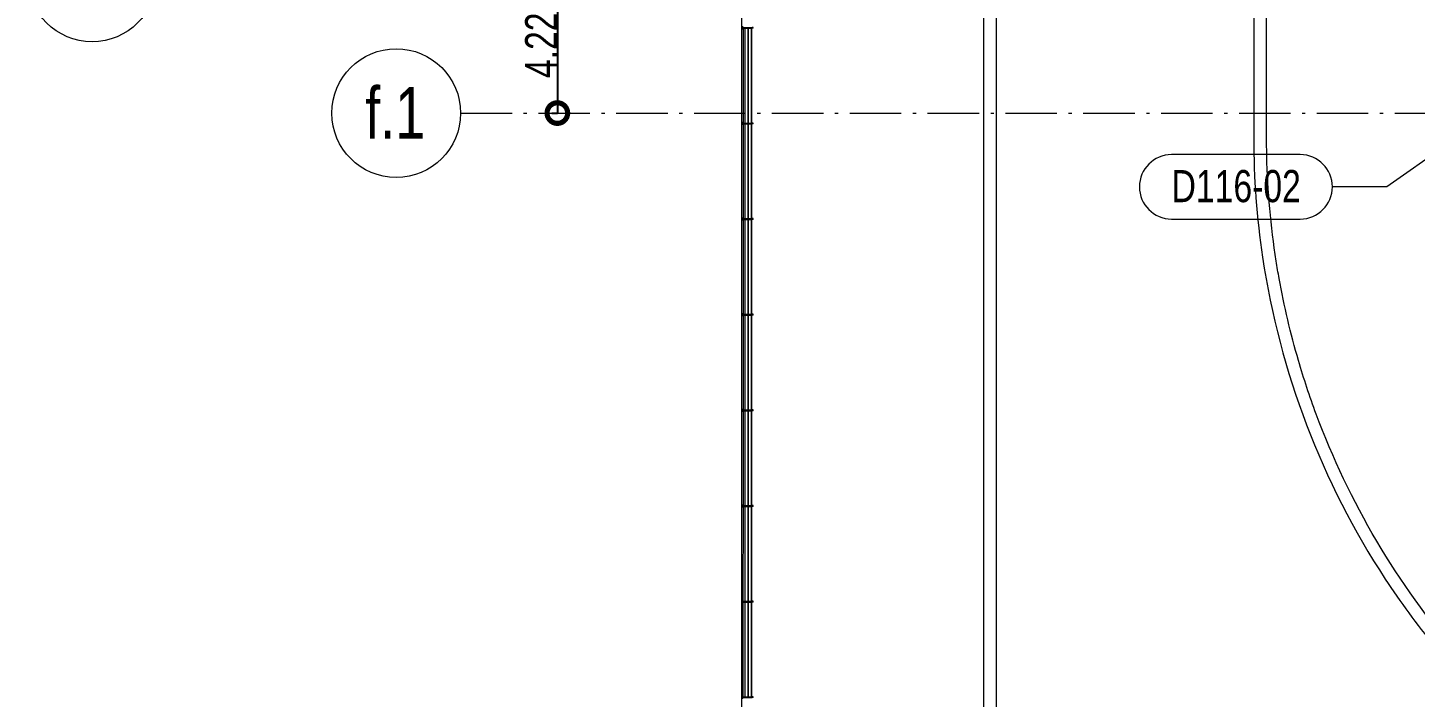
# Model space of a CAD drawing. Header units: metres. Extents: x -55 to 260, y -121 to 64.
# Drawn here: x -55.41 to -12.27, y -83.33 to -62.52 of the extents above; entities that cross this region are included whole.
import ezdxf

# ---------------------------------------------------------------- set-up
doc = ezdxf.new("R2010")
doc.units = ezdxf.units.M
doc.linetypes.add('01_Grid', pattern=[2.32, 1.6, -0.36, 0, -0.36])
for name, color, linetype, lineweight in [('0-1', 7, 'Continuous', 5), ('03EJES-1', 1, '01_Grid', 5), ('04NOEJE', 2, 'Continuous', 18), ('04NOEJE-1', 2, 'Continuous', 5), ('29NOTAS', 2, 'Continuous', 5), ('31COTAS', 1, 'Continuous', 5), ('46BANQ', 8, 'Continuous', 5), ('46BANQ-1', 253, 'Continuous', 5), ('55BARANDAL-1', 253, 'Continuous', 5)]:
    doc.layers.add(name, color=color, linetype=linetype, lineweight=lineweight)
doc.styles.add('Arial', font='arial.ttf', dxfattribs={"width": 0.75, "height": 1.6})
doc.styles.add('Arial_1', font='arial.ttf', dxfattribs={"width": 0.75, "height": 1})
doc.dimstyles.new('Standard__0_00_', dxfattribs={"dimscale": 0.3048, "dimtxt": 1.020259, "dimasz": 4.199475, "dimexe": 0, "dimexo": 1.312336, "dimgap": 0, "dimtad": 1, "dimrnd": 0.01, "dimzin": 0, "dimdsep": 46, "dimtxsty": 'Arial_1', "dimblk1": 'DOTSMALL', "dimblk2": 'DOTSMALL', "dimsah": 1, "dimcen": 0.09, "dimazin": 0, "dimtfac": 1, "dimtdec": 4, "dimtix": 1, "dimtmove": 0, "dimatfit": 3, "dimfxl": 1, "dimtvp": 1, "dimtolj": 1, "dimtzin": 0, "dimarcsym": 2})

# ---------------------------------------------------------------- blocks, each defined once
blk = doc.blocks.new('Railing - Wire Post - Chainlink 2-V239-A1 _ A700')
at = {"layer": '55BARANDAL-1'}
for p, q in [((-0.331, 0.013), (-0.331, -0.012)), ((-0.331, 0.013), (-0.317, 0.013)), ((-0.317, 0.013), (-0.311, 0.013)), ((-0.311, 0.013), (-0.304, 0.013)), ((-0.304, 0.013), (-0.304, -0.012)), ((0.013, 0.013), (-0.304, 0.013)), ((0.013, -0.012), (0.013, 0.013)), ((-0.331, -0.012), (-0.317, -0.012)), ((-0.317, -0.012), (-0.311, -0.012)), ((-0.311, -0.012), (-0.304, -0.012)), ((0.013, -0.012), (-0.304, -0.012))]:
    blk.add_line(p, q, dxfattribs=at)
for radius, start, end in [(0.0301, 206.3748, 2.2872), (0.0301, 206.3748, 2.2872), (0.0301, 2.2872, 148.7371), (0.0301, 2.2872, 148.7371), (0.0251, 0, 150), (0.0251, 0, 150), (0.0251, 210, 0), (0.0251, 210, 0), (0.0251, 90, 148.3274), (0.0251, 270, 90), (0.0301, 336.079, 2.2872), (0.0301, 336.079, 2.2872), (0.0301, 336.079, 2.2872), (0.0301, 336.079, 2.2872), (0.0301, 336.079, 2.2872), (0.0301, 336.079, 2.2872), (0.0301, 336.079, 2.2872), (0.0301, 336.079, 2.2872), (0.0301, 336.079, 2.2872), (0.0301, 336.079, 2.2872), (0.0301, 2.2872, 16.9322), (0.0301, 2.2872, 16.9322), (0.0301, 2.2872, 16.9322), (0.0301, 2.2872, 16.9322), (0.0301, 2.2872, 16.9322), (0.0301, 2.2872, 16.9322), (0.0301, 2.2872, 16.9322), (0.0301, 2.2872, 16.9322), (0.0301, 2.2872, 16.9322), (0.0301, 2.2872, 16.9322), (0.0251, 211.6726, 270)]:
    blk.add_arc((0, 0), radius, start, end, dxfattribs=at)
blk = doc.blocks.new('Railing - Wire Post - Chainlink 2-V240-A1 _ A700')
at = {"layer": '55BARANDAL-1'}
for p, q in [((-0.331, 0.013), (-0.331, -0.012)), ((-0.331, 0.013), (-0.317, 0.013)), ((-0.317, 0.013), (-0.311, 0.013)), ((-0.311, 0.013), (-0.304, 0.013)), ((-0.304, 0.013), (-0.304, -0.012)), ((0.013, 0.013), (-0.304, 0.013)), ((0.013, -0.012), (0.013, 0.013)), ((-0.331, -0.012), (-0.317, -0.012)), ((-0.317, -0.012), (-0.311, -0.012)), ((-0.311, -0.012), (-0.304, -0.012)), ((0.013, -0.012), (-0.304, -0.012))]:
    blk.add_line(p, q, dxfattribs=at)
for radius, start, end in [(0.0301, 206.3748, 2.2872), (0.0301, 206.3748, 2.2872), (0.0301, 2.2872, 148.7371), (0.0301, 2.2872, 148.7371), (0.0251, 0, 150), (0.0251, 0, 150), (0.0251, 210, 0), (0.0251, 210, 0), (0.0251, 90, 148.3274), (0.0251, 270, 90), (0.0301, 335.9446, 2.2872), (0.0301, 335.9446, 2.2872), (0.0301, 335.9446, 2.2872), (0.0301, 335.9446, 2.2872), (0.0301, 335.9446, 2.2872), (0.0301, 335.9446, 2.2872), (0.0301, 335.9446, 2.2872), (0.0301, 335.9446, 2.2872), (0.0301, 335.9446, 2.2872), (0.0301, 335.9446, 2.2872), (0.0301, 2.2872, 16.9322), (0.0301, 2.2872, 16.9322), (0.0301, 2.2872, 16.9322), (0.0301, 2.2872, 16.9322), (0.0301, 2.2872, 16.9322), (0.0301, 2.2872, 16.9322), (0.0301, 2.2872, 16.9322), (0.0301, 2.2872, 16.9322), (0.0301, 2.2872, 16.9322), (0.0301, 2.2872, 16.9322), (0.0251, 211.6726, 270)]:
    blk.add_arc((0, 0), radius, start, end, dxfattribs=at)
blk = doc.blocks.new('Railing - Wire Post - Chainlink 2-V241-A1 _ A700')
at = {"layer": '55BARANDAL-1'}
for p, q in [((-0.331, 0.013), (-0.331, -0.012)), ((-0.331, 0.013), (-0.317, 0.013)), ((-0.317, 0.013), (-0.311, 0.013)), ((-0.311, 0.013), (-0.304, 0.013)), ((-0.304, 0.013), (-0.304, -0.012)), ((0.013, 0.013), (-0.304, 0.013)), ((0.013, -0.012), (0.013, 0.013)), ((-0.331, -0.012), (-0.317, -0.012)), ((-0.317, -0.012), (-0.311, -0.012)), ((-0.311, -0.012), (-0.304, -0.012)), ((0.013, -0.012), (-0.304, -0.012))]:
    blk.add_line(p, q, dxfattribs=at)
for radius, start, end in [(0.0301, 206.3748, 2.2872), (0.0301, 206.3748, 2.2872), (0.0301, 2.2872, 148.7371), (0.0301, 2.2872, 148.7371), (0.0251, 0, 150), (0.0251, 0, 150), (0.0251, 210, 0), (0.0251, 210, 0), (0.0251, 90, 148.3274), (0.0251, 270, 90), (0.0301, 335.8103, 2.2872), (0.0301, 335.8103, 2.2872), (0.0301, 335.8103, 2.2872), (0.0301, 335.8103, 2.2872), (0.0301, 335.8103, 2.2872), (0.0301, 335.8103, 2.2872), (0.0301, 335.8103, 2.2872), (0.0301, 335.8103, 2.2872), (0.0301, 335.8103, 2.2872), (0.0301, 335.8103, 2.2872), (0.0301, 2.2872, 16.9322), (0.0301, 2.2872, 16.9322), (0.0301, 2.2872, 16.9322), (0.0301, 2.2872, 16.9322), (0.0301, 2.2872, 16.9322), (0.0301, 2.2872, 16.9322), (0.0301, 2.2872, 16.9322), (0.0301, 2.2872, 16.9322), (0.0301, 2.2872, 16.9322), (0.0301, 2.2872, 16.9322), (0.0251, 211.6726, 270)]:
    blk.add_arc((0, 0), radius, start, end, dxfattribs=at)
blk = doc.blocks.new('Railing - Wire Post - Chainlink 2-V242-A1 _ A700')
at = {"layer": '55BARANDAL-1'}
for p, q in [((-0.331, 0.013), (-0.331, -0.012)), ((-0.331, 0.013), (-0.317, 0.013)), ((-0.317, 0.013), (-0.311, 0.013)), ((-0.311, 0.013), (-0.304, 0.013)), ((-0.304, 0.013), (-0.304, -0.012)), ((0.013, 0.013), (-0.304, 0.013)), ((0.013, -0.012), (0.013, 0.013)), ((-0.331, -0.012), (-0.317, -0.012)), ((-0.317, -0.012), (-0.311, -0.012)), ((-0.311, -0.012), (-0.304, -0.012)), ((0.013, -0.012), (-0.304, -0.012))]:
    blk.add_line(p, q, dxfattribs=at)
for radius, start, end in [(0.0301, 206.3748, 2.2872), (0.0301, 206.3748, 2.2872), (0.0301, 2.2872, 148.7371), (0.0301, 2.2872, 148.7371), (0.0251, 0, 150), (0.0251, 0, 150), (0.0251, 210, 0), (0.0251, 210, 0), (0.0251, 90, 148.3274), (0.0251, 270, 90), (0.0301, 335.6759, 2.2872), (0.0301, 335.6759, 2.2872), (0.0301, 335.6759, 2.2872), (0.0301, 335.6759, 2.2872), (0.0301, 335.6759, 2.2872), (0.0301, 335.6759, 2.2872), (0.0301, 335.6759, 2.2872), (0.0301, 335.6759, 2.2872), (0.0301, 335.6759, 2.2872), (0.0301, 335.6759, 2.2872), (0.0301, 2.2872, 16.9322), (0.0301, 2.2872, 16.9322), (0.0301, 2.2872, 16.9322), (0.0301, 2.2872, 16.9322), (0.0301, 2.2872, 16.9322), (0.0301, 2.2872, 16.9322), (0.0301, 2.2872, 16.9322), (0.0301, 2.2872, 16.9322), (0.0301, 2.2872, 16.9322), (0.0301, 2.2872, 16.9322), (0.0251, 211.6726, 270)]:
    blk.add_arc((0, 0), radius, start, end, dxfattribs=at)
blk = doc.blocks.new('Railing - Wire Post - Chainlink 2-V243-A1 _ A700')
at = {"layer": '55BARANDAL-1'}
for p, q in [((-0.331, 0.013), (-0.331, -0.012)), ((-0.331, 0.013), (-0.317, 0.013)), ((-0.317, 0.013), (-0.311, 0.013)), ((-0.311, 0.013), (-0.304, 0.013)), ((-0.304, 0.013), (-0.304, -0.012)), ((0.013, 0.013), (-0.304, 0.013)), ((0.013, -0.012), (0.013, 0.013)), ((-0.331, -0.012), (-0.317, -0.012)), ((-0.317, -0.012), (-0.311, -0.012)), ((-0.311, -0.012), (-0.304, -0.012)), ((0.013, -0.012), (-0.304, -0.012))]:
    blk.add_line(p, q, dxfattribs=at)
for radius, start, end in [(0.0301, 206.3748, 2.2872), (0.0301, 206.3748, 2.2872), (0.0301, 2.2872, 148.7371), (0.0301, 2.2872, 148.7371), (0.0251, 0, 150), (0.0251, 0, 150), (0.0251, 210, 0), (0.0251, 210, 0), (0.0251, 90, 148.3274), (0.0251, 270, 90), (0.0301, 335.5416, 2.2872), (0.0301, 335.5416, 2.2872), (0.0301, 335.5416, 2.2872), (0.0301, 335.5416, 2.2872), (0.0301, 335.5416, 2.2872), (0.0301, 335.5416, 2.2872), (0.0301, 335.5416, 2.2872), (0.0301, 335.5416, 2.2872), (0.0301, 335.5416, 2.2872), (0.0301, 335.5416, 2.2872), (0.0301, 2.2872, 16.9322), (0.0301, 2.2872, 16.9322), (0.0301, 2.2872, 16.9322), (0.0301, 2.2872, 16.9322), (0.0301, 2.2872, 16.9322), (0.0301, 2.2872, 16.9322), (0.0301, 2.2872, 16.9322), (0.0301, 2.2872, 16.9322), (0.0301, 2.2872, 16.9322), (0.0301, 2.2872, 16.9322), (0.0251, 211.6726, 270)]:
    blk.add_arc((0, 0), radius, start, end, dxfattribs=at)
blk = doc.blocks.new('Railing - Wire Post - Chainlink 2-V244-A1 _ A700')
at = {"layer": '55BARANDAL-1'}
for p, q in [((-0.331, 0.013), (-0.331, -0.012)), ((-0.331, 0.013), (-0.317, 0.013)), ((-0.317, 0.013), (-0.311, 0.013)), ((-0.311, 0.013), (-0.304, 0.013)), ((-0.304, 0.013), (-0.304, -0.012)), ((0.013, 0.013), (-0.304, 0.013)), ((0.013, -0.012), (0.013, 0.013)), ((-0.331, -0.012), (-0.317, -0.012)), ((-0.317, -0.012), (-0.311, -0.012)), ((-0.311, -0.012), (-0.304, -0.012)), ((0.013, -0.012), (-0.304, -0.012))]:
    blk.add_line(p, q, dxfattribs=at)
for radius, start, end in [(0.0301, 206.3748, 2.2872), (0.0301, 206.3748, 2.2872), (0.0301, 2.2872, 148.7371), (0.0301, 2.2872, 148.7371), (0.0251, 0, 150), (0.0251, 0, 150), (0.0251, 210, 0), (0.0251, 210, 0), (0.0251, 90, 148.3274), (0.0251, 270, 90), (0.0301, 335.4072, 2.2872), (0.0301, 335.4072, 2.2872), (0.0301, 335.4072, 2.2872), (0.0301, 335.4072, 2.2872), (0.0301, 335.4072, 2.2872), (0.0301, 335.4072, 2.2872), (0.0301, 335.4072, 2.2872), (0.0301, 335.4072, 2.2872), (0.0301, 335.4072, 2.2872), (0.0301, 335.4072, 2.2872), (0.0301, 2.2872, 16.9322), (0.0301, 2.2872, 16.9322), (0.0301, 2.2872, 16.9322), (0.0301, 2.2872, 16.9322), (0.0301, 2.2872, 16.9322), (0.0301, 2.2872, 16.9322), (0.0301, 2.2872, 16.9322), (0.0301, 2.2872, 16.9322), (0.0301, 2.2872, 16.9322), (0.0301, 2.2872, 16.9322), (0.0251, 211.6726, 270)]:
    blk.add_arc((0, 0), radius, start, end, dxfattribs=at)
blk = doc.blocks.new('Railing - Wire Post - Chainlink 2-V245-A1 _ A700')
at = {"layer": '55BARANDAL-1'}
for p, q in [((-0.331, 0.013), (-0.331, -0.012)), ((-0.331, 0.013), (-0.317, 0.013)), ((-0.317, 0.013), (-0.311, 0.013)), ((-0.311, 0.013), (-0.304, 0.013)), ((-0.304, 0.013), (-0.304, -0.012)), ((0.013, 0.013), (-0.304, 0.013)), ((0.013, -0.012), (0.013, 0.013)), ((-0.331, -0.012), (-0.317, -0.012)), ((-0.317, -0.012), (-0.311, -0.012)), ((-0.311, -0.012), (-0.304, -0.012)), ((0.013, -0.012), (-0.304, -0.012))]:
    blk.add_line(p, q, dxfattribs=at)
for radius, start, end in [(0.0301, 206.3748, 2.2872), (0.0301, 206.3748, 2.2872), (0.0301, 2.2872, 148.7371), (0.0301, 2.2872, 148.7371), (0.0251, 0, 150), (0.0251, 0, 150), (0.0251, 210, 0), (0.0251, 90, 148.3274), (0.0251, 270, 90), (0.0251, 345, 0), (0.0301, 333.9395, 2.2872), (0.0301, 333.9395, 2.2872), (0.0301, 333.9395, 2.2872), (0.0301, 333.9395, 2.2872), (0.0301, 333.9395, 2.2872), (0.0301, 333.9395, 2.2872), (0.0301, 333.9395, 2.2872), (0.0301, 333.9395, 2.2872), (0.0301, 333.9395, 2.2872), (0.0301, 333.9395, 2.2872), (0.0301, 2.2872, 16.9322), (0.0301, 2.2872, 16.9322), (0.0301, 2.2872, 16.9322), (0.0301, 2.2872, 16.9322), (0.0301, 2.2872, 16.9322), (0.0301, 2.2872, 16.9322), (0.0301, 2.2872, 16.9322), (0.0301, 2.2872, 16.9322), (0.0301, 2.2872, 16.9322), (0.0301, 2.2872, 16.9322), (0.0251, 210, 330), (0.0251, 211.6726, 270)]:
    blk.add_arc((0, 0), radius, start, end, dxfattribs=at)
blk = doc.blocks.new('Railing - Wire Post - Chainlink 2-V246-A1 _ A700')
at = {"layer": '55BARANDAL-1'}
for p, q in [((-0.331, 0.013), (-0.331, -0.012)), ((-0.331, 0.013), (-0.317, 0.013)), ((-0.317, 0.013), (-0.311, 0.013)), ((-0.311, 0.013), (-0.304, 0.013)), ((-0.304, 0.013), (-0.304, -0.012)), ((0.013, 0.013), (-0.304, 0.013)), ((0.013, -0.012), (0.013, 0.013)), ((-0.331, -0.012), (-0.317, -0.012)), ((-0.317, -0.012), (-0.311, -0.012)), ((-0.311, -0.012), (-0.304, -0.012)), ((0.013, -0.012), (-0.304, -0.012))]:
    blk.add_line(p, q, dxfattribs=at)
for radius, start, end in [(0.0301, 206.3748, 2.2872), (0.0301, 206.3748, 2.2872), (0.0301, 2.2872, 148.7371), (0.0301, 2.2872, 148.7371), (0.0251, 0, 150), (0.0251, 0, 150), (0.0251, 210, 0), (0.0251, 210, 0), (0.0251, 90, 148.3274), (0.0251, 270, 90), (0.0301, 335.1385, 2.2872), (0.0301, 335.1385, 2.2872), (0.0301, 335.1385, 2.2872), (0.0301, 335.1385, 2.2872), (0.0301, 335.1385, 2.2872), (0.0301, 335.1385, 2.2872), (0.0301, 335.1385, 2.2872), (0.0301, 335.1385, 2.2872), (0.0301, 335.1385, 2.2872), (0.0301, 335.1385, 2.2872), (0.0301, 2.2872, 16.9322), (0.0301, 2.2872, 16.9322), (0.0301, 2.2872, 16.9322), (0.0301, 2.2872, 16.9322), (0.0301, 2.2872, 16.9322), (0.0301, 2.2872, 16.9322), (0.0301, 2.2872, 16.9322), (0.0301, 2.2872, 16.9322), (0.0301, 2.2872, 16.9322), (0.0301, 2.2872, 16.9322), (0.0251, 211.6726, 270)]:
    blk.add_arc((0, 0), radius, start, end, dxfattribs=at)
blk = doc.blocks.new('Railing - Railing-7508387-A1 _ A700')
at = {"layer": '55BARANDAL-1'}
for p, q in [((-33.209, 20.714), (-33.216, -101.171)), ((-33.159, -65.485), (-33.158, -62.537)), ((-33.108, -62.537), (-33.108, -65.485)), ((-33.104, -65.485), (-33.104, -62.537)), ((-33.008, -62.537), (-33.008, -65.485)), ((-33.004, -65.485), (-33.004, -62.537)), ((-32.908, -62.537), (-32.908, -65.485)), ((-32.904, -65.485), (-32.904, -62.537)), ((-33.159, -68.458), (-33.159, -65.51)), ((-33.108, -65.51), (-33.108, -68.458)), ((-33.104, -68.458), (-33.104, -65.51)), ((-33.008, -65.51), (-33.008, -68.458)), ((-33.004, -68.458), (-33.004, -65.51)), ((-32.908, -65.51), (-32.908, -68.458)), ((-32.904, -68.458), (-32.904, -65.51)), ((-33.159, -71.43), (-33.159, -68.483)), ((-33.108, -68.483), (-33.109, -71.43)), ((-33.105, -71.43), (-33.104, -68.483)), ((-33.008, -68.483), (-33.009, -71.43)), ((-33.005, -71.43), (-33.004, -68.483)), ((-32.908, -68.483), (-32.909, -71.43)), ((-32.905, -71.43), (-32.904, -68.483)), ((-33.159, -74.403), (-33.159, -71.455)), ((-33.109, -71.455), (-33.109, -74.403)), ((-33.105, -74.403), (-33.105, -71.455)), ((-33.009, -71.455), (-33.009, -74.403)), ((-33.005, -74.403), (-33.005, -71.455)), ((-32.909, -71.455), (-32.909, -74.403)), ((-32.905, -74.403), (-32.905, -71.455)), ((-33.159, -77.376), (-33.159, -74.428)), ((-33.109, -74.428), (-33.109, -77.376)), ((-33.105, -77.376), (-33.105, -74.428)), ((-33.009, -74.428), (-33.009, -77.376)), ((-33.005, -77.376), (-33.005, -74.428)), ((-32.909, -74.428), (-32.909, -77.376)), ((-32.905, -77.376), (-32.905, -74.428)), ((-33.16, -80.349), (-33.159, -77.401)), ((-33.109, -77.401), (-33.109, -80.349)), ((-33.105, -80.349), (-33.105, -77.401)), ((-33.009, -77.401), (-33.009, -80.349)), ((-33.005, -80.349), (-33.005, -77.401)), ((-32.909, -77.401), (-32.909, -80.349)), ((-32.905, -80.349), (-32.905, -77.401)), ((-33.16, -83.322), (-33.16, -80.374)), ((-33.109, -80.374), (-33.109, -83.322)), ((-33.105, -83.322), (-33.105, -80.374)), ((-33.009, -80.374), (-33.009, -83.322)), ((-33.005, -83.322), (-33.005, -80.374)), ((-32.909, -80.374), (-32.909, -83.322)), ((-32.905, -83.322), (-32.905, -80.374))]:
    blk.add_line(p, q, dxfattribs=at)
at = {"rotation": 179.9966738660688}
for name, p in [('Railing - Wire Post - Chainlink 2-V246-A1 _ A700', (-33.186, -62.525)), ('Railing - Wire Post - Chainlink 2-V245-A1 _ A700', (-33.186, -65.497)), ('Railing - Wire Post - Chainlink 2-V244-A1 _ A700', (-33.186, -68.47)), ('Railing - Wire Post - Chainlink 2-V243-A1 _ A700', (-33.187, -71.443)), ('Railing - Wire Post - Chainlink 2-V242-A1 _ A700', (-33.187, -74.416)), ('Railing - Wire Post - Chainlink 2-V241-A1 _ A700', (-33.187, -77.389)), ('Railing - Wire Post - Chainlink 2-V240-A1 _ A700', (-33.187, -80.361)), ('Railing - Wire Post - Chainlink 2-V239-A1 _ A700', (-33.187, -83.334))]:
    blk.add_blockref(name, p, dxfattribs=at)
blk = doc.blocks.new('22011_AR_rvt-1-A1 _ A700')
at = {"layer": '46BANQ-1'}
for p, q in [((-25.692, 20.749), (-25.692, -99.36)), ((-25.292, -69.66), (-25.292, -59.66)), ((-17.292, -59.66), (-17.292, -65.96)), ((-25.292, -79.66), (-25.292, -69.66)), ((-25.292, -89.66), (-25.292, -79.66))]:
    blk.add_line(p, q, dxfattribs=at)
for points in [[(-17.292, -65.96), (-17.292, -67.198), (-17.2, -68.436), (-17.016, -69.66)], [(-17.016, -69.66), (-16.75, -71.438), (-15.833, -74.936), (-14.189, -78.156), (-13.203, -79.66)], [(-13.203, -79.66), (-12.734, -80.376), (-12.228, -81.068), (-11.688, -81.732)]]:
    blk.add_open_spline(points, degree=3, dxfattribs=at)
blk.add_open_spline([(-10.918, -82.029), (-11.871, -80.924), (-13.58, -78.544), (-15.094, -75.371), (-15.737, -73.431), (-15.901, -72.871)], degree=3, knots=[-1, -1, -1, -1, -0.75, -0.5, -0.4000533, -0.4000533, -0.4000533, -0.4000533], dxfattribs=at)
at = {"layer": '55BARANDAL-1'}
blk.add_blockref('Railing - Railing-7508387-A1 _ A700', (0, 0), dxfattribs=at)
blk = doc.blocks.new('Railing - Wire Post - Chainlink 2-V624-A1 _ A700')
at = {"layer": '55BARANDAL-1'}
for p, q in [((-0.331, 0.013), (-0.331, -0.012)), ((-0.331, 0.013), (-0.323, 0.013)), ((-0.323, 0.013), (-0.317, 0.013)), ((-0.317, 0.013), (-0.311, 0.013)), ((-0.311, 0.013), (-0.304, 0.013)), ((-0.304, 0.013), (-0.304, -0.012)), ((0.013, 0.013), (-0.304, 0.013)), ((0.013, -0.012), (0.013, 0.013)), ((-0.331, -0.012), (-0.323, -0.012)), ((-0.323, -0.012), (-0.317, -0.012)), ((-0.317, -0.012), (-0.311, -0.012)), ((-0.311, -0.012), (-0.304, -0.012)), ((0.013, -0.012), (-0.304, -0.012))]:
    blk.add_line(p, q, dxfattribs=at)
for radius, start, end in [(0.0301, 206.3748, 2.2872), (0.0301, 206.3748, 2.2872), (0.0301, 2.2872, 148.7371), (0.0301, 2.2872, 148.7371), (0.0251, 0, 150), (0.0251, 0, 150), (0.0251, 210, 0), (0.0251, 210, 0), (0.0251, 90, 148.3274), (0.0251, 270, 90), (0.0301, 336.079, 2.2872), (0.0301, 336.079, 2.2872), (0.0301, 336.079, 2.2872), (0.0301, 336.079, 2.2872), (0.0301, 336.079, 2.2872), (0.0301, 336.079, 2.2872), (0.0301, 336.079, 2.2872), (0.0301, 336.079, 2.2872), (0.0301, 336.079, 2.2872), (0.0301, 336.079, 2.2872), (0.0301, 2.2872, 16.9322), (0.0301, 2.2872, 16.9322), (0.0301, 2.2872, 16.9322), (0.0301, 2.2872, 16.9322), (0.0301, 2.2872, 16.9322), (0.0301, 2.2872, 16.9322), (0.0301, 2.2872, 16.9322), (0.0301, 2.2872, 16.9322), (0.0301, 2.2872, 16.9322), (0.0301, 2.2872, 16.9322), (0.0251, 211.6726, 270)]:
    blk.add_arc((0, 0), radius, start, end, dxfattribs=at)
blk = doc.blocks.new('Railing - Wire Post - Chainlink 2-V625-A1 _ A700')
at = {"layer": '55BARANDAL-1'}
for p, q in [((-0.331, 0.013), (-0.331, -0.012)), ((-0.331, 0.013), (-0.323, 0.013)), ((-0.323, 0.013), (-0.317, 0.013)), ((-0.317, 0.013), (-0.311, 0.013)), ((-0.311, 0.013), (-0.304, 0.013)), ((-0.304, 0.013), (-0.304, -0.012)), ((0.013, 0.013), (-0.304, 0.013)), ((0.013, -0.012), (0.013, 0.013)), ((-0.331, -0.012), (-0.323, -0.012)), ((-0.323, -0.012), (-0.317, -0.012)), ((-0.317, -0.012), (-0.311, -0.012)), ((-0.311, -0.012), (-0.304, -0.012)), ((0.013, -0.012), (-0.304, -0.012))]:
    blk.add_line(p, q, dxfattribs=at)
for radius, start, end in [(0.0301, 206.3748, 2.2872), (0.0301, 206.3748, 2.2872), (0.0301, 2.2872, 148.7371), (0.0301, 2.2872, 148.7371), (0.0251, 0, 150), (0.0251, 0, 150), (0.0251, 210, 0), (0.0251, 210, 0), (0.0251, 90, 148.3274), (0.0251, 270, 90), (0.0301, 335.9446, 2.2872), (0.0301, 335.9446, 2.2872), (0.0301, 335.9446, 2.2872), (0.0301, 335.9446, 2.2872), (0.0301, 335.9446, 2.2872), (0.0301, 335.9446, 2.2872), (0.0301, 335.9446, 2.2872), (0.0301, 335.9446, 2.2872), (0.0301, 335.9446, 2.2872), (0.0301, 335.9446, 2.2872), (0.0301, 2.2872, 16.9322), (0.0301, 2.2872, 16.9322), (0.0301, 2.2872, 16.9322), (0.0301, 2.2872, 16.9322), (0.0301, 2.2872, 16.9322), (0.0301, 2.2872, 16.9322), (0.0301, 2.2872, 16.9322), (0.0301, 2.2872, 16.9322), (0.0301, 2.2872, 16.9322), (0.0301, 2.2872, 16.9322), (0.0251, 211.6726, 270)]:
    blk.add_arc((0, 0), radius, start, end, dxfattribs=at)
blk = doc.blocks.new('Railing - Wire Post - Chainlink 2-V626-A1 _ A700')
at = {"layer": '55BARANDAL-1'}
for p, q in [((-0.331, 0.013), (-0.331, -0.012)), ((-0.331, 0.013), (-0.323, 0.013)), ((-0.323, 0.013), (-0.317, 0.013)), ((-0.317, 0.013), (-0.311, 0.013)), ((-0.311, 0.013), (-0.304, 0.013)), ((-0.304, 0.013), (-0.304, -0.012)), ((0.013, 0.013), (-0.304, 0.013)), ((0.013, -0.012), (0.013, 0.013)), ((-0.331, -0.012), (-0.323, -0.012)), ((-0.323, -0.012), (-0.317, -0.012)), ((-0.317, -0.012), (-0.311, -0.012)), ((-0.311, -0.012), (-0.304, -0.012)), ((0.013, -0.012), (-0.304, -0.012))]:
    blk.add_line(p, q, dxfattribs=at)
for radius, start, end in [(0.0301, 206.3748, 2.2872), (0.0301, 206.3748, 2.2872), (0.0301, 2.2872, 148.7371), (0.0301, 2.2872, 148.7371), (0.0251, 0, 150), (0.0251, 0, 150), (0.0251, 210, 0), (0.0251, 210, 0), (0.0251, 90, 148.3274), (0.0251, 270, 90), (0.0301, 335.8103, 2.2872), (0.0301, 335.8103, 2.2872), (0.0301, 335.8103, 2.2872), (0.0301, 335.8103, 2.2872), (0.0301, 335.8103, 2.2872), (0.0301, 335.8103, 2.2872), (0.0301, 335.8103, 2.2872), (0.0301, 335.8103, 2.2872), (0.0301, 335.8103, 2.2872), (0.0301, 335.8103, 2.2872), (0.0301, 2.2872, 16.9322), (0.0301, 2.2872, 16.9322), (0.0301, 2.2872, 16.9322), (0.0301, 2.2872, 16.9322), (0.0301, 2.2872, 16.9322), (0.0301, 2.2872, 16.9322), (0.0301, 2.2872, 16.9322), (0.0301, 2.2872, 16.9322), (0.0301, 2.2872, 16.9322), (0.0301, 2.2872, 16.9322), (0.0251, 211.6726, 270)]:
    blk.add_arc((0, 0), radius, start, end, dxfattribs=at)
blk = doc.blocks.new('Railing - Wire Post - Chainlink 2-V627-A1 _ A700')
at = {"layer": '55BARANDAL-1'}
for p, q in [((-0.331, 0.013), (-0.331, -0.012)), ((-0.331, 0.013), (-0.323, 0.013)), ((-0.323, 0.013), (-0.317, 0.013)), ((-0.317, 0.013), (-0.311, 0.013)), ((-0.311, 0.013), (-0.304, 0.013)), ((-0.304, 0.013), (-0.304, -0.012)), ((0.013, 0.013), (-0.304, 0.013)), ((0.013, -0.012), (0.013, 0.013)), ((-0.331, -0.012), (-0.323, -0.012)), ((-0.323, -0.012), (-0.317, -0.012)), ((-0.317, -0.012), (-0.311, -0.012)), ((-0.311, -0.012), (-0.304, -0.012)), ((0.013, -0.012), (-0.304, -0.012))]:
    blk.add_line(p, q, dxfattribs=at)
for radius, start, end in [(0.0301, 206.3748, 2.2872), (0.0301, 206.3748, 2.2872), (0.0301, 2.2872, 148.7371), (0.0301, 2.2872, 148.7371), (0.0251, 0, 150), (0.0251, 0, 150), (0.0251, 210, 0), (0.0251, 210, 0), (0.0251, 90, 148.3274), (0.0251, 270, 90), (0.0301, 335.6759, 2.2872), (0.0301, 335.6759, 2.2872), (0.0301, 335.6759, 2.2872), (0.0301, 335.6759, 2.2872), (0.0301, 335.6759, 2.2872), (0.0301, 335.6759, 2.2872), (0.0301, 335.6759, 2.2872), (0.0301, 335.6759, 2.2872), (0.0301, 335.6759, 2.2872), (0.0301, 335.6759, 2.2872), (0.0301, 2.2872, 16.9322), (0.0301, 2.2872, 16.9322), (0.0301, 2.2872, 16.9322), (0.0301, 2.2872, 16.9322), (0.0301, 2.2872, 16.9322), (0.0301, 2.2872, 16.9322), (0.0301, 2.2872, 16.9322), (0.0301, 2.2872, 16.9322), (0.0301, 2.2872, 16.9322), (0.0301, 2.2872, 16.9322), (0.0251, 211.6726, 270)]:
    blk.add_arc((0, 0), radius, start, end, dxfattribs=at)
blk = doc.blocks.new('Railing - Wire Post - Chainlink 2-V628-A1 _ A700')
at = {"layer": '55BARANDAL-1'}
for p, q in [((-0.331, 0.013), (-0.331, -0.012)), ((-0.331, 0.013), (-0.323, 0.013)), ((-0.323, 0.013), (-0.317, 0.013)), ((-0.317, 0.013), (-0.311, 0.013)), ((-0.311, 0.013), (-0.304, 0.013)), ((-0.304, 0.013), (-0.304, -0.012)), ((0.013, 0.013), (-0.304, 0.013)), ((0.013, -0.012), (0.013, 0.013)), ((-0.331, -0.012), (-0.323, -0.012)), ((-0.323, -0.012), (-0.317, -0.012)), ((-0.317, -0.012), (-0.311, -0.012)), ((-0.311, -0.012), (-0.304, -0.012)), ((0.013, -0.012), (-0.304, -0.012))]:
    blk.add_line(p, q, dxfattribs=at)
for radius, start, end in [(0.0301, 206.3748, 2.2872), (0.0301, 206.3748, 2.2872), (0.0301, 2.2872, 148.7371), (0.0301, 2.2872, 148.7371), (0.0251, 0, 150), (0.0251, 0, 150), (0.0251, 210, 0), (0.0251, 210, 0), (0.0251, 90, 148.3274), (0.0251, 270, 90), (0.0301, 335.5416, 2.2872), (0.0301, 335.5416, 2.2872), (0.0301, 335.5416, 2.2872), (0.0301, 335.5416, 2.2872), (0.0301, 335.5416, 2.2872), (0.0301, 335.5416, 2.2872), (0.0301, 335.5416, 2.2872), (0.0301, 335.5416, 2.2872), (0.0301, 335.5416, 2.2872), (0.0301, 335.5416, 2.2872), (0.0301, 2.2872, 16.9322), (0.0301, 2.2872, 16.9322), (0.0301, 2.2872, 16.9322), (0.0301, 2.2872, 16.9322), (0.0301, 2.2872, 16.9322), (0.0301, 2.2872, 16.9322), (0.0301, 2.2872, 16.9322), (0.0301, 2.2872, 16.9322), (0.0301, 2.2872, 16.9322), (0.0301, 2.2872, 16.9322), (0.0251, 211.6726, 270)]:
    blk.add_arc((0, 0), radius, start, end, dxfattribs=at)
blk = doc.blocks.new('Railing - Wire Post - Chainlink 2-V629-A1 _ A700')
at = {"layer": '55BARANDAL-1'}
for p, q in [((-0.331, 0.013), (-0.331, -0.012)), ((-0.331, 0.013), (-0.323, 0.013)), ((-0.323, 0.013), (-0.317, 0.013)), ((-0.317, 0.013), (-0.311, 0.013)), ((-0.311, 0.013), (-0.304, 0.013)), ((-0.304, 0.013), (-0.304, -0.012)), ((0.013, 0.013), (-0.304, 0.013)), ((0.013, -0.012), (0.013, 0.013)), ((-0.331, -0.012), (-0.323, -0.012)), ((-0.323, -0.012), (-0.317, -0.012)), ((-0.317, -0.012), (-0.311, -0.012)), ((-0.311, -0.012), (-0.304, -0.012)), ((0.013, -0.012), (-0.304, -0.012))]:
    blk.add_line(p, q, dxfattribs=at)
for radius, start, end in [(0.0301, 206.3748, 2.2872), (0.0301, 206.3748, 2.2872), (0.0301, 2.2872, 148.7371), (0.0301, 2.2872, 148.7371), (0.0251, 0, 150), (0.0251, 0, 150), (0.0251, 210, 0), (0.0251, 210, 0), (0.0251, 90, 148.3274), (0.0251, 270, 90), (0.0301, 335.4072, 2.2872), (0.0301, 335.4072, 2.2872), (0.0301, 335.4072, 2.2872), (0.0301, 335.4072, 2.2872), (0.0301, 335.4072, 2.2872), (0.0301, 335.4072, 2.2872), (0.0301, 335.4072, 2.2872), (0.0301, 335.4072, 2.2872), (0.0301, 335.4072, 2.2872), (0.0301, 335.4072, 2.2872), (0.0301, 2.2872, 16.9322), (0.0301, 2.2872, 16.9322), (0.0301, 2.2872, 16.9322), (0.0301, 2.2872, 16.9322), (0.0301, 2.2872, 16.9322), (0.0301, 2.2872, 16.9322), (0.0301, 2.2872, 16.9322), (0.0301, 2.2872, 16.9322), (0.0301, 2.2872, 16.9322), (0.0301, 2.2872, 16.9322), (0.0251, 211.6726, 270)]:
    blk.add_arc((0, 0), radius, start, end, dxfattribs=at)
blk = doc.blocks.new('Railing - Wire Post - Chainlink 2-V630-A1 _ A700')
at = {"layer": '55BARANDAL-1'}
for p, q in [((-0.331, 0.013), (-0.331, -0.012)), ((-0.331, 0.013), (-0.323, 0.013)), ((-0.323, 0.013), (-0.317, 0.013)), ((-0.317, 0.013), (-0.311, 0.013)), ((-0.311, 0.013), (-0.304, 0.013)), ((-0.304, 0.013), (-0.304, -0.012)), ((0.013, 0.013), (-0.304, 0.013)), ((0.013, -0.012), (0.013, 0.013)), ((-0.331, -0.012), (-0.323, -0.012)), ((-0.323, -0.012), (-0.317, -0.012)), ((-0.317, -0.012), (-0.311, -0.012)), ((-0.311, -0.012), (-0.304, -0.012)), ((0.013, -0.012), (-0.304, -0.012))]:
    blk.add_line(p, q, dxfattribs=at)
for radius, start, end in [(0.0301, 206.3748, 2.2872), (0.0301, 206.3748, 2.2872), (0.0301, 2.2872, 148.7371), (0.0301, 2.2872, 148.7371), (0.0251, 0, 150), (0.0251, 0, 150), (0.0251, 210, 0), (0.0251, 90, 148.3274), (0.0251, 270, 90), (0.0251, 345, 0), (0.0301, 333.9395, 2.2872), (0.0301, 333.9395, 2.2872), (0.0301, 333.9395, 2.2872), (0.0301, 333.9395, 2.2872), (0.0301, 333.9395, 2.2872), (0.0301, 333.9395, 2.2872), (0.0301, 333.9395, 2.2872), (0.0301, 333.9395, 2.2872), (0.0301, 333.9395, 2.2872), (0.0301, 333.9395, 2.2872), (0.0301, 2.2872, 16.9322), (0.0301, 2.2872, 16.9322), (0.0301, 2.2872, 16.9322), (0.0301, 2.2872, 16.9322), (0.0301, 2.2872, 16.9322), (0.0301, 2.2872, 16.9322), (0.0301, 2.2872, 16.9322), (0.0301, 2.2872, 16.9322), (0.0301, 2.2872, 16.9322), (0.0301, 2.2872, 16.9322), (0.0251, 210, 330), (0.0251, 211.6726, 270)]:
    blk.add_arc((0, 0), radius, start, end, dxfattribs=at)
blk = doc.blocks.new('Railing - Wire Post - Chainlink 2-V631-A1 _ A700')
at = {"layer": '55BARANDAL-1'}
for p, q in [((-0.331, 0.013), (-0.331, -0.012)), ((-0.331, 0.013), (-0.323, 0.013)), ((-0.323, 0.013), (-0.317, 0.013)), ((-0.317, 0.013), (-0.311, 0.013)), ((-0.311, 0.013), (-0.304, 0.013)), ((-0.304, 0.013), (-0.304, -0.012)), ((0.013, 0.013), (-0.304, 0.013)), ((0.013, -0.012), (0.013, 0.013)), ((-0.331, -0.012), (-0.323, -0.012)), ((-0.323, -0.012), (-0.317, -0.012)), ((-0.317, -0.012), (-0.311, -0.012)), ((-0.311, -0.012), (-0.304, -0.012)), ((0.013, -0.012), (-0.304, -0.012))]:
    blk.add_line(p, q, dxfattribs=at)
for radius, start, end in [(0.0301, 206.3748, 2.2872), (0.0301, 206.3748, 2.2872), (0.0301, 2.2872, 148.7371), (0.0301, 2.2872, 148.7371), (0.0251, 0, 150), (0.0251, 0, 150), (0.0251, 210, 0), (0.0251, 210, 0), (0.0251, 90, 148.3274), (0.0251, 270, 90), (0.0301, 335.1385, 2.2872), (0.0301, 335.1385, 2.2872), (0.0301, 335.1385, 2.2872), (0.0301, 335.1385, 2.2872), (0.0301, 335.1385, 2.2872), (0.0301, 335.1385, 2.2872), (0.0301, 335.1385, 2.2872), (0.0301, 335.1385, 2.2872), (0.0301, 335.1385, 2.2872), (0.0301, 335.1385, 2.2872), (0.0301, 2.2872, 16.9322), (0.0301, 2.2872, 16.9322), (0.0301, 2.2872, 16.9322), (0.0301, 2.2872, 16.9322), (0.0301, 2.2872, 16.9322), (0.0301, 2.2872, 16.9322), (0.0301, 2.2872, 16.9322), (0.0301, 2.2872, 16.9322), (0.0301, 2.2872, 16.9322), (0.0301, 2.2872, 16.9322), (0.0251, 211.6726, 270)]:
    blk.add_arc((0, 0), radius, start, end, dxfattribs=at)
blk = doc.blocks.new('Railing - Railing-V636-A1 _ A700')
at = {"layer": '55BARANDAL-1'}
for p, q in [((-33.209, 20.714), (-33.216, -101.171)), ((-33.159, -65.485), (-33.158, -62.537)), ((-33.108, -62.537), (-33.108, -65.485)), ((-33.104, -65.485), (-33.104, -62.537)), ((-33.008, -62.537), (-33.008, -65.485)), ((-33.004, -65.485), (-33.004, -62.537)), ((-32.908, -62.537), (-32.908, -65.485)), ((-32.904, -65.485), (-32.904, -62.537)), ((-33.159, -68.458), (-33.159, -65.51)), ((-33.108, -65.51), (-33.108, -68.458)), ((-33.104, -68.458), (-33.104, -65.51)), ((-33.008, -65.51), (-33.008, -68.458)), ((-33.004, -68.458), (-33.004, -65.51)), ((-32.908, -65.51), (-32.908, -68.458)), ((-32.904, -68.458), (-32.904, -65.51)), ((-33.159, -71.43), (-33.159, -68.483)), ((-33.108, -68.483), (-33.109, -71.43)), ((-33.105, -71.43), (-33.104, -68.483)), ((-33.008, -68.483), (-33.009, -71.43)), ((-33.005, -71.43), (-33.004, -68.483)), ((-32.908, -68.483), (-32.909, -71.43)), ((-32.905, -71.43), (-32.904, -68.483)), ((-33.159, -74.403), (-33.159, -71.455)), ((-33.109, -71.455), (-33.109, -74.403)), ((-33.105, -74.403), (-33.105, -71.455)), ((-33.009, -71.455), (-33.009, -74.403)), ((-33.005, -74.403), (-33.005, -71.455)), ((-32.909, -71.455), (-32.909, -74.403)), ((-32.905, -74.403), (-32.905, -71.455)), ((-33.159, -77.376), (-33.159, -74.428)), ((-33.109, -74.428), (-33.109, -77.376)), ((-33.105, -77.376), (-33.105, -74.428)), ((-33.009, -74.428), (-33.009, -77.376)), ((-33.005, -77.376), (-33.005, -74.428)), ((-32.909, -74.428), (-32.909, -77.376)), ((-32.905, -77.376), (-32.905, -74.428)), ((-33.16, -80.349), (-33.159, -77.401)), ((-33.109, -77.401), (-33.109, -80.349)), ((-33.105, -80.349), (-33.105, -77.401)), ((-33.009, -77.401), (-33.009, -80.349)), ((-33.005, -80.349), (-33.005, -77.401)), ((-32.909, -77.401), (-32.909, -80.349)), ((-32.905, -80.349), (-32.905, -77.401)), ((-33.16, -83.322), (-33.16, -80.374)), ((-33.109, -80.374), (-33.109, -83.322)), ((-33.105, -83.322), (-33.105, -80.374)), ((-33.009, -80.374), (-33.009, -83.322)), ((-33.005, -83.322), (-33.005, -80.374)), ((-32.909, -80.374), (-32.909, -83.322)), ((-32.905, -83.322), (-32.905, -80.374))]:
    blk.add_line(p, q, dxfattribs=at)
at = {"rotation": 179.9966738660688}
for name, p in [('Railing - Wire Post - Chainlink 2-V631-A1 _ A700', (-33.186, -62.525)), ('Railing - Wire Post - Chainlink 2-V630-A1 _ A700', (-33.186, -65.497)), ('Railing - Wire Post - Chainlink 2-V629-A1 _ A700', (-33.186, -68.47)), ('Railing - Wire Post - Chainlink 2-V628-A1 _ A700', (-33.187, -71.443)), ('Railing - Wire Post - Chainlink 2-V627-A1 _ A700', (-33.187, -74.416)), ('Railing - Wire Post - Chainlink 2-V626-A1 _ A700', (-33.187, -77.389)), ('Railing - Wire Post - Chainlink 2-V625-A1 _ A700', (-33.187, -80.361)), ('Railing - Wire Post - Chainlink 2-V624-A1 _ A700', (-33.187, -83.334))]:
    blk.add_blockref(name, p, dxfattribs=at)
blk = doc.blocks.new('22011_AR_rvt-2-A1 _ A700')
at = {"layer": '46BANQ-1'}
for p, q in [((-25.692, 20.749), (-25.692, -99.36)), ((-25.292, -69.66), (-25.292, -59.66)), ((-17.292, -59.66), (-17.292, -65.96)), ((-25.292, -79.66), (-25.292, -69.66)), ((-25.292, -89.66), (-25.292, -79.66))]:
    blk.add_line(p, q, dxfattribs=at)
for points in [[(-17.292, -65.96), (-17.292, -67.198), (-17.2, -68.436), (-17.016, -69.66)], [(-17.016, -69.66), (-16.75, -71.438), (-15.833, -74.936), (-14.189, -78.156), (-13.203, -79.66)], [(-13.203, -79.66), (-12.734, -80.376), (-12.228, -81.068), (-11.688, -81.732)]]:
    blk.add_open_spline(points, degree=3, dxfattribs=at)
blk.add_open_spline([(-10.918, -82.029), (-11.871, -80.924), (-13.58, -78.544), (-15.094, -75.371), (-15.737, -73.431), (-15.901, -72.871)], degree=3, knots=[-1, -1, -1, -1, -0.75, -0.5, -0.4000533, -0.4000533, -0.4000533, -0.4000533], dxfattribs=at)
at = {"layer": '55BARANDAL-1'}
blk.add_blockref('Railing - Railing-V636-A1 _ A700', (0, 0), dxfattribs=at)
blk = doc.blocks.new('Grid - Standard-4449989-A1 _ A700')
at = {"layer": '04NOEJE'}
blk.add_circle((0, 0), 0.005, dxfattribs=at)
blk = doc.blocks.new('_DotSmall')
at = {"color": 0, "linetype": 'ByBlock', "const_width": 0.5}
blk.add_lwpolyline([(-0.0625, 0, 1), (0.0625, 0, 1)], format="xyb", close=True, dxfattribs=at)
blk = doc.blocks.new('DIMBLOCK47-A1 _ A700')
at = {"layer": '31COTAS', "color": 0, "lineweight": -2, "transparency": 16777216}
for p, q in [((-39.114, -60.96), (-38.941, -60.96)), ((-38.941, -60.96), (-38.941, -65.177)), ((-39.114, -65.177), (-38.941, -65.177))]:
    blk.add_line(p, q, dxfattribs=at)
at = {"layer": 'Defpoints', "color": 0, "transparency": 16777216}
for p in [(-38.714, -60.96), (-38.941, -65.177), (-38.714, -65.177)]:
    blk.add_point(p, dxfattribs=at)
at = {"layer": '31COTAS', "color": 0, "lineweight": -2, "transparency": 16777216, "xscale": 1.28, "yscale": 1.28, "zscale": 1.28}
for p, rotation in [((-38.941, -60.96), 90), ((-38.941, -65.177), 270)]:
    blk.add_blockref('_DotSmall', p, dxfattribs=dict(at, rotation=rotation))
at = {"layer": '31COTAS', "color": 0, "transparency": 16777216, "insert": (-39.443, -63.069), "char_height": 1, "width": 2.37328, "attachment_point": 5, "rotation": 90, "style": 'Arial_1'}
blk.add_mtext('\\A1;4.22', dxfattribs=at)
blk = doc.blocks.new('T_Door - Standard-1534403-A1 _ A700')
at = {"layer": '29NOTAS'}
for p, q in [((0.005, 0.0025), (-0.005, 0.0025)), ((-0.005, -0.0025), (0.005, -0.0025))]:
    blk.add_line(p, q, dxfattribs=at)
for centre, start, end in [((-0.005, 0), 90, 270), ((0.005, 0), 270, 90)]:
    blk.add_arc(centre, 0.0025, start, end, dxfattribs=at)

msp = doc.modelspace()

# ---------------------------------------------------------------- linework, layer by layer
at = {"layer": '03EJES-1'}
msp.add_line((-41.95, -65.177), (92.799, -65.177), dxfattribs=at)
at = {"layer": '29NOTAS'}
for p, q in [((-9.882, -65.177), (-13.156, -67.469)), ((-13.156, -67.469), (-14.847, -67.469))]:
    msp.add_line(p, q, dxfattribs=at)
at = {"layer": '46BANQ'}
msp.add_line((-16.892, -65.96), (-16.892, -59.259), dxfattribs=at)
for points in [[(-16.886, -66.507), (-16.89, -66.324), (-16.892, -66.142), (-16.892, -65.96)], [(-16.594, -69.775), (-16.764, -68.694), (-16.861, -67.601), (-16.886, -66.507)]]:
    msp.add_open_spline(points, degree=3, dxfattribs=at)
msp.add_open_spline([(-15.901, -72.871), (-16.147, -72.03), (-16.39, -70.998), (-16.566, -69.955), (-16.594, -69.775)], degree=3, knots=[-0.4000533, -0.4000533, -0.4000533, -0.4000533, -0.25, -0.21875, -0.21875, -0.21875, -0.21875], dxfattribs=at)

# ---------------------------------------------------------------- block references
at = {"layer": '0-1'}
for name in ['22011_AR_rvt-2-A1 _ A700', '22011_AR_rvt-1-A1 _ A700']:
    msp.add_blockref(name, (0, 0), dxfattribs=at)
at = {"layer": '04NOEJE', "xscale": 399.9999999999997, "yscale": 399.9999999999997, "zscale": 399.9999999999997}
for p, rotation in [((-53.405, -60.96), 90), ((-43.95, -65.177), 269.9999999999996)]:
    msp.add_blockref('Grid - Standard-4449989-A1 _ A700', p, dxfattribs=dict(at, rotation=rotation))
at = {"layer": '29NOTAS', "xscale": 399.9999999999997, "yscale": 399.9999999999997, "zscale": 399.9999999999997}
msp.add_blockref('T_Door - Standard-1534403-A1 _ A700', (-17.847, -67.469), dxfattribs=at)

# ---------------------------------------------------------------- texts
at = {"layer": '04NOEJE-1', "insert": (-44.913, -64.368), "char_height": 1.6, "width": 2.28481, "attachment_point": 1, "style": 'Arial'}
msp.add_mtext('f.1', dxfattribs=at)
at = {"layer": '29NOTAS', "insert": (-19.846, -66.946), "char_height": 1, "width": 4.83418, "attachment_point": 1, "style": 'Arial_1'}
msp.add_mtext('D116-02', dxfattribs=at)

# ---------------------------------------------------------------- dimensions: what is measured, and where the dimension line sits
at = {"layer": '31COTAS'}
dim = msp.add_linear_dim(base=(-38.941, -65.177), p1=(-38.714, -60.96), p2=(-38.714, -65.177), angle=90, dimstyle='Standard__0_00_', override={"dimpost": '<>', "dimfxl": 4.217403}, dxfattribs=at)
dim.commit()
dim.dimension.update_dxf_attribs({"geometry": 'DIMBLOCK47-A1 _ A700', "text_midpoint": (-39.443, -63.069)})

doc.saveas('drawing.dxf')
